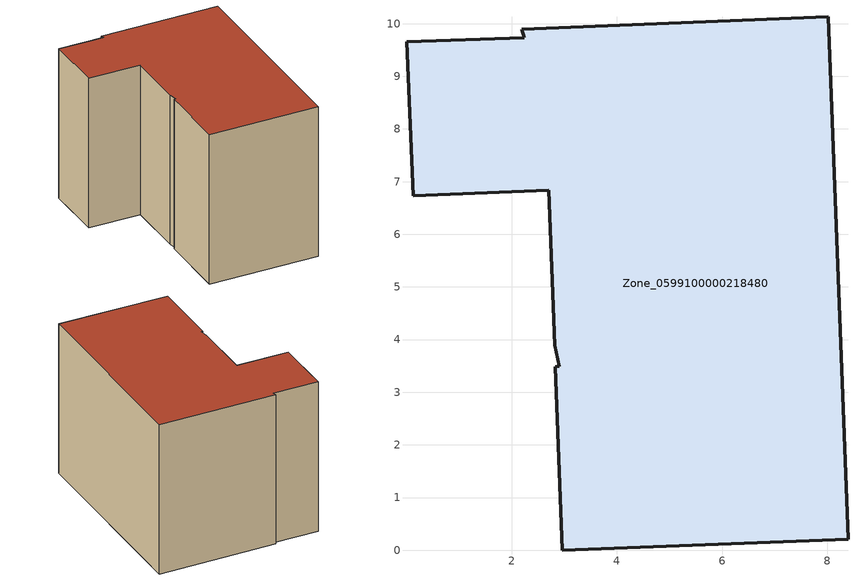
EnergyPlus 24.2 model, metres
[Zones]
Zone_0599100000218480
 floor ground (C_G): 2.82,3.89 2.71,6.84 0.13,6.73 0.01,9.66 2.24,9.73 2.19,9.89 8.02,10.13 8.39,0.21 2.96,0 2.83,3.49 2.91,3.49 z0
 wall outside (C_F): 8.39,0.21 8.02,10.13 2.19,9.89 2.24,9.73 0.01,9.66 0.13,6.73 2.71,6.84 2.82,3.89 2.91,3.49 2.83,3.49 2.96,0 8.39,0.21 z0:7.73
 roof outside (C_R): 2.19,9.89 2.24,9.73 0.01,9.66 0.13,6.73 2.71,6.84 2.82,3.89 2.91,3.49 2.83,3.49 2.96,0 8.39,0.21 8.02,10.13 z7.73
[BUILDING]
Pand.0599100000218480: North Axis=0; Terrain=City; Loads Convergence Tolerance Value=0.04; Temperature Convergence Tolerance Value=0.4; Solar Distribution=FullExterior; Maximum Number of Warmup Days=25; Minimum Number of Warmup Days=1
[Site:Location]
Rotterdam.The.Hague.AP_ZH_NLD Design_Conditions: Latitude=51.96; Longitude=4.45; Time Zone=1; Elevation=-4.5
[SITE:GROUNDTEMPERATURE:BUILDINGSURFACE]
18, 18, 18, 18, 18, 18, 18, 18, 18, 18, 18, 18
[MATERIAL] Thermal Absorptance=0.9; Solar Absorptance=0.7; Visible Absorptance=0.7
Name | Roughness | Thickness | Conductivity | Density | Specific Heat
G.TC.1975-1991 | MediumSmooth | 0.15 | 0.288461 | 540 | 1210
F.TC.1975-1991 | Rough | 0.3 | 0.230769 | 1920 | 840
R.TC.1975-1991 | MediumRough | 0.2 | 0.153846 | 1500 | 1000
[CONSTRUCTION]
C_G: G.TC.1975-1991
C_F: F.TC.1975-1991
C_R: R.TC.1975-1991
[ZONE]
Zone_0599100000218480: Type=1; Multiplier=1; Ceiling Height=Autocalculate; Volume=Autocalculate; Floor Area=autocalculate; Part of Total Floor Area=Yes
[ZONEINFILTRATION:DESIGNFLOWRATE]
Infil_Zone_0599100000218480: Zone or ZoneList or Space or SpaceList=Zone_0599100000218480; Schedule=AlwaysOn; Design Flow Rate Calculation Method=Flow/Area; Flow Rate per Floor Area=0.003; Constant Term Coefficient=1; Temperature Term Coefficient=0; Velocity Term Coefficient=0; Velocity Squared Term Coefficient=0
[HVACTEMPLATE:ZONE:IDEALLOADSAIRSYSTEM]
Zone_0599100000218480: Maximum Heating Supply Air Temperature=50; Minimum Cooling Supply Air Temperature=13; Maximum Heating Supply Air Humidity Ratio=0.0156; Minimum Cooling Supply Air Humidity Ratio=0.0077; Heating Limit=NoLimit; Cooling Limit=NoLimit; Dehumidification Control Type=ConstantSensibleHeatRatio; Cooling Sensible Heat Ratio=0.7; Dehumidification Setpoint=60; Humidification Control Type=None; Humidification Setpoint=30; Outdoor Air Method=None; Outdoor Air Flow Rate per Person=0.00944; Outdoor Air Flow Rate per Zone Floor Area=0; Outdoor Air Flow Rate per Zone=0; Demand Controlled Ventilation Type=None; Outdoor Air Economizer Type=NoEconomizer; Heat Recovery Type=None; Sensible Heat Recovery Effectiveness=0.7; Latent Heat Recovery Effectiveness=0.65
[ZONECONTROL:THERMOSTAT]
ThermostatControl_Zone_0599100000218480: Zone or ZoneList=Zone_0599100000218480; Control Type Schedule=DualSetpointControlType; Control 1=Thermostat_Zone_0599100000218480; Temperature Difference Between Cutout And Setpoint=0
[THERMOSTATSETPOINT:DUALSETPOINT]
Thermostat_Zone_0599100000218480: Heating Setpoint Temperature Schedule=HeatingSetpoint_Zone_0599100000218480; Cooling Setpoint Temperature Schedule=CoolingSetpoint_Zone_0599100000218480
[SCHEDULE:COMPACT]
HeatingSetpoint_Zone_0599100000218480: Through: 12/31, For: AllDays, Until: 24:00, 21
CoolingSetpoint_Zone_0599100000218480: Through: 12/31, For: AllDays, Until: 24:00, 24
DualSetpointControlType: Through: 12/31, For: AllDays, Until: 24:00, 4
AlwaysOn: Through: 12/31, For: AllDays, Until: 24:00, 1
